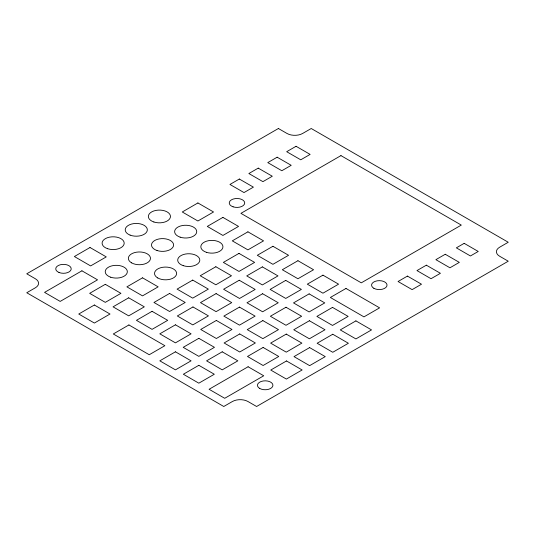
<?xml version="1.0" encoding="UTF-8"?>
<svg xmlns="http://www.w3.org/2000/svg" width="535" height="535" viewBox="0 0 535 535"><rect width="100%" height="100%" fill="white"/><g stroke="black" fill="none" stroke-linecap="round" stroke-linejoin="round"><path stroke-width="0.8" d="M278.401 128.507L26.75 273.793L35.35 278.755A11.054 6.38 0 0 1 35.35 287.783L26.75 292.745L223.77 406.493L232.371 401.531A11.054 6.38 0 0 1 247.999 401.531L256.599 406.493L508.25 261.207L499.65 256.245A11.054 6.38 0 0 1 499.65 247.217L508.25 242.255L311.23 128.507L302.629 133.469A11.054 6.38 0 0 1 287.001 133.469L278.401 128.507M90.007 247.504L74.378 256.532L90.629 265.915L106.264 256.894L90.007 247.504M197.903 202.952L182.274 211.98L197.903 221.002L213.539 211.98L197.903 202.952M239.346 179.031L229.95 184.455L244.007 192.573L253.403 187.143L239.346 179.031M258.238 168.124L248.862 173.534L262.919 181.653L272.295 176.236L258.238 168.124M277.15 157.203L267.774 162.613L281.831 170.732L291.207 165.315L277.15 157.203M296.062 146.282L286.686 151.699L300.744 159.811L310.119 154.401L296.062 146.282M81.915 270.81L44.559 292.377L60.187 301.406L97.544 279.832L81.915 270.81M105.301 284.312L89.666 293.334L105.301 302.362L120.93 293.334L105.301 284.312M222.914 217.391L207.286 226.419L222.914 235.44L238.543 226.419L222.914 217.391M340.949 155.611L240.931 213.351L361.285 282.841L461.304 225.095L340.949 155.611M94.374 305.003L78.745 314.025L94.374 323.053L110.003 314.025L94.374 305.003M142.524 277.825L126.895 286.854L142.524 295.875L158.159 286.854L142.524 277.825M128.681 297.814L113.052 306.836L128.681 315.857L144.316 306.836L128.681 297.814M247.926 231.829L232.29 240.857L247.926 249.878L263.554 240.857L247.926 231.829M169.582 293.447L153.953 302.476L169.582 311.497L185.21 302.476L169.582 293.447M192.714 280.093L177.085 289.121L192.714 298.142L208.349 289.121L192.714 280.093M215.846 266.738L200.217 275.759L215.846 284.787L231.481 275.759L215.846 266.738M238.984 253.383L223.349 262.404L238.984 271.432L254.613 262.404L238.984 253.383M152.067 311.31L136.438 320.338L152.067 329.359L167.696 320.338L152.067 311.31M128.922 324.952L113.293 333.974L149.245 354.732L164.874 345.704L128.922 324.952M272.93 246.267L257.302 255.295L272.93 264.317L288.559 255.295L272.93 246.267M192.968 306.95L177.332 315.971L192.807 324.905L208.443 315.884L192.968 306.95M216.1 293.595L200.471 302.616L216.1 311.644L231.729 302.616L216.1 293.595M239.232 280.24L223.603 289.261L239.546 298.47L255.175 289.442L239.232 280.24M262.364 266.885L246.735 275.906L262.364 284.928L277.993 275.906L262.364 266.885M175.447 324.812L159.818 333.833L175.447 342.861L191.082 333.833L175.447 324.812M297.941 260.712L282.313 269.734L297.941 278.755L313.57 269.734L297.941 260.712M216.347 320.452L200.719 329.473L216.347 338.501L231.983 329.473L216.347 320.452M239.479 307.097L223.851 316.118L239.479 325.14L255.115 316.118L239.479 307.097M262.618 293.735L246.983 302.763L262.618 311.785L278.247 302.763L262.618 293.735M285.75 280.38L270.115 289.408L285.75 298.43L301.379 289.408L285.75 280.38M175.447 351.809L159.818 360.837L175.447 369.859L191.082 360.837L175.447 351.809M198.833 338.314L183.204 347.335L198.833 356.363L214.461 347.335L198.833 338.314M322.953 275.15L307.317 284.172L322.953 293.193L338.581 284.172L322.953 275.15M239.733 333.947L224.105 342.975L239.733 351.997L255.362 342.975L239.733 333.947M262.866 320.592L247.237 329.62L262.866 338.642L278.494 329.62L262.866 320.592M285.998 307.237L270.369 316.265L285.998 325.287L301.626 316.265L285.998 307.237M309.13 293.882L293.501 302.904L309.13 311.932L324.765 302.904L309.13 293.882M198.833 365.311L183.358 374.246L198.833 383.18L214.308 374.246L198.833 365.311M222.219 351.809L206.584 360.837L222.219 369.859L237.848 360.837L222.219 351.809M345.991 288.452L330.356 297.473L363.96 316.874L379.596 307.852L345.991 288.452M263.113 347.449L247.484 356.477L263.113 365.499L278.748 356.477L263.113 347.449M286.252 334.094L270.616 343.116L286.252 352.144L301.88 343.116L286.252 334.094M309.384 320.739L293.748 329.761L309.384 338.789L325.012 329.761L309.384 320.739M332.516 307.384L316.887 316.406L332.516 325.434L348.145 316.406L332.516 307.384M248.1 366.756L209.085 389.279L224.713 398.301L263.728 375.777L248.1 366.756M407.436 276.093L398.053 281.51L412.124 289.629L421.5 284.219L407.436 276.093M426.348 265.179L416.966 270.59L431.036 278.715L440.412 273.298L426.348 265.179M445.26 254.259L435.878 259.669L449.948 267.794L459.324 262.377L445.26 254.259M464.173 243.338L456.355 247.852L470.425 255.971L478.236 251.457L464.173 243.338M286.499 360.951L270.743 370.046L286.372 379.074L302.128 369.973L286.499 360.951M309.631 347.596L294.003 356.618L309.631 365.646L325.26 356.618L309.631 347.596M332.763 334.241L317.135 343.263L332.763 352.284L348.399 343.263L332.763 334.241M355.902 320.88L340.267 329.908L355.902 338.929L371.531 329.908L355.902 320.88M107.615 248.701A11.054 6.38 0 0 0 124.194 243.178A11.054 6.38 0 0 0 107.615 237.654A11.054 6.38 0 0 0 107.615 248.701M110.758 277.23A11.054 6.38 0 0 0 127.337 271.7A11.054 6.38 0 0 0 110.758 266.176A11.054 6.38 0 0 0 110.758 277.23M183.231 265.648A11.054 6.38 0 0 0 199.809 260.117A11.054 6.38 0 0 0 183.231 254.593A11.054 6.38 0 0 0 183.231 265.648M233.113 206.824A7.737 4.467 0 0 0 244.716 202.952A7.737 4.467 0 0 0 233.113 199.087A7.737 4.467 0 0 0 233.113 206.824M373.865 288.298A7.737 4.467 0 0 0 386.785 286.245A7.737 4.467 0 0 0 377.242 280.815A7.737 4.467 0 0 0 373.865 288.298M259.722 388.45A7.737 4.467 0 0 0 272.669 386.444A7.737 4.467 0 0 0 263.193 380.973A7.737 4.467 0 0 0 259.722 388.45M58.984 272.469A7.737 4.467 0 0 0 71.182 269.259A7.737 4.467 0 0 0 60.274 264.765A7.737 4.467 0 0 0 58.984 272.469M153.886 221.992A11.054 6.38 0 0 0 170.464 216.468A11.054 6.38 0 0 0 153.886 210.937A11.054 6.38 0 0 0 153.886 221.992M206.363 252.293A11.054 6.38 0 0 0 222.941 246.762A11.054 6.38 0 0 0 206.363 241.238A11.054 6.38 0 0 0 206.363 252.293M130.099 235.112A11.054 6.38 0 0 0 147.306 230.264A11.054 6.38 0 0 0 131.429 224.085A11.054 6.38 0 0 0 130.099 235.112M157.758 277.959A11.054 6.38 0 0 0 176.249 275.097A11.054 6.38 0 0 0 162.714 267.286A11.054 6.38 0 0 0 157.758 277.959M131.597 262.859A11.054 6.38 0 0 0 150.094 259.997A11.054 6.38 0 0 0 136.552 252.179A11.054 6.38 0 0 0 131.597 262.859M180.155 237.159A11.054 6.38 0 0 0 196.733 231.635A11.054 6.38 0 0 0 180.155 226.104A11.054 6.38 0 0 0 180.155 237.159M157.023 250.514A11.054 6.38 0 0 0 173.601 244.99A11.054 6.38 0 0 0 157.023 239.466A11.054 6.38 0 0 0 157.023 250.514"/></g></svg>
